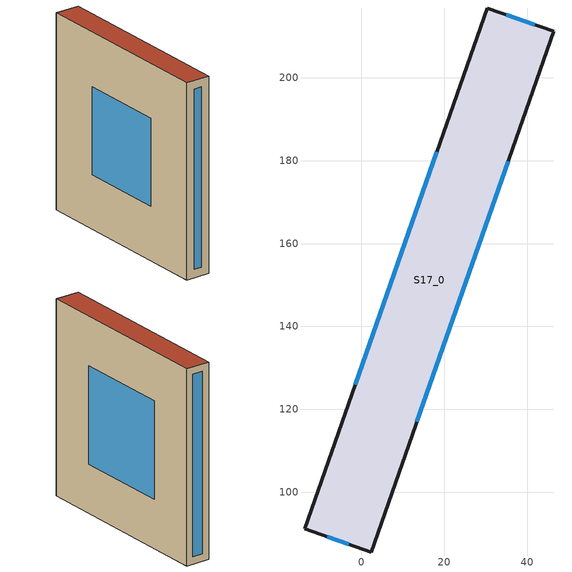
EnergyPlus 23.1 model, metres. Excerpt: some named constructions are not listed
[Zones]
S17_0
 floor ground (S17_0:f3UnderGroundSlabCF): -13.67,91.26 30.32,216.77 46.36,211.15 2.38,85.64 z-40.79
 wall outside (90.1-2019 Nonresidential CZ 0 Exterior Wall (Mass)): 46.36,211.15 30.32,216.77 -13.67,91.26 2.38,85.64 46.36,211.15 z-40.79:92.21
 window (90.1-2019 Nonresidential CZ 0 Glazing (Operable)): 41.8,212.75 34.88,215.18 z-35.96:87.37; -8.28,89.37 -3.01,87.52 z-35.08:86.5; 18.16,182.08 -1.51,125.95 z-4.03:55.45; 13.37,117.01 35.37,179.77 z-7.54:58.96
 roof outside (90.1-2019 Nonresidential CZ 0 Exterior Roof (Mass)): 30.32,216.77 -13.67,91.26 2.38,85.64 46.36,211.15 z92.21
[Schedule:Day:Hourly]
64400c93-05fa-4272-b678-8e14fcb98c33: Fraction, 1, 1, 1, 1, 1, 1, 1, 1, 1, 1, 1, 1, 0, 0, 0, 0, 0, 0, 0, 0, 0, 1, 1, 1
ed0dcf7f-ad70-4942-9c09-dba42210d571: Fraction, 1, 1, 1, 1, 1, 1, 1, 0, 0, 0, 1, 1, 1, 1, 1, 1, 1, 0, 0, 0, 0, 1, 1, 1
8b65e0a5-b0e8-41a0-8c55-46b98c72f420: Fraction, 1, 1, 1, 1, 1, 1, 1, 1, 0, 0, 1, 1, 1, 1, 0, 1, 1, 1, 1, 1, 1, 1, 1, 1
747f836d-5fa0-4766-9935-bec713b8a2cf: Fraction, 1, 1, 1, 1, 1, 1, 1, 1, 1, 0, 0, 0, 0, 1, 0, 0, 0, 0, 0, 0, 0, 0, 0, 0
35819b10-d477-4c47-b0b5-ca36da1a74a7: Fraction, 1, 1, 1, 1, 1, 1, 1, 1, 0, 1, 1, 1, 1, 1, 1, 1, 1, 0, 1, 1, 1, 1, 1, 1
a60063e1-1796-485a-95ae-76ba7a375841: Fraction, 1, 1, 1, 1, 1, 1, 1, 1, 0, 0, 1, 1, 1, 1, 1, 1, 0, 0, 0, 0, 0, 0, 1, 1
6365fd77-f3b6-4dce-b616-1bd741a7593f: Fraction, 1, 1, 1, 1, 1, 1, 1, 0, 0, 0, 1, 1, 1, 0, 0, 0, 0, 1, 1, 1, 1, 1, 1, 1
b9fda6bb-e24d-488c-892a-f10f506fc230: Fraction, 1, 1, 1, 1, 1, 1, 1, 1, 0, 0, 1, 1, 1, 1, 1, 1, 1, 0, 0, 0, 0, 0, 0, 1
82558eb8-a907-4d96-bfc2-141b1edff7b8: Fraction, 1, 1, 1, 1, 0, 1, 1, 0, 0, 0, 0, 1, 1, 1, 1, 1, 0, 0, 0, 0, 0, 0, 0, 0
199bd7b1-b331-4ea2-9c2b-c964a8bbb985: Fraction, 0, 0, 0, 0, 0, 1, 1, 1, 0, 0, 0, 0, 0, 1, 0, 0, 0, 0, 0, 0, 0, 0, 0, 0
f92b5ace-c104-4eec-8cf6-22f32ade0833: Fraction, 1, 1, 1, 1, 1, 1, 1, 1, 0, 0, 1, 1, 1, 1, 0, 0, 0, 0, 0, 0, 0, 0, 0, 0
eaceb619-25f8-4c61-944b-39e37ccd661c: Fraction, 0, 0, 0, 0, 0, 0, 0, 1, 0, 0, 0, 0, 0, 1, 0, 0, 0, 0, 0, 0, 0, 0, 1, 1
defd7e23-ccfe-4ff6-ae0f-768495bc4423: Fraction, 1, 1, 1, 1, 1, 1, 1, 1, 0, 0, 0, 1, 0, 0, 0, 0, 0, 0, 0, 0, 0, 1, 1, 1
51a67dad-ee02-442a-8bdc-920b9719b10e: Fraction, 1, 1, 1, 1, 1, 1, 1, 1, 0, 0, 0, 0, 1, 1, 1, 0, 0, 0, 0, 0, 0, 0, 1, 1
4b54abea-f727-42e1-922a-d229dd492388: Fraction, 1, 1, 1, 1, 1, 1, 1, 1, 1, 0, 0, 0, 0, 0, 0, 0, 1, 1, 1, 1, 1, 1, 1, 1
5055d847-8683-4ed0-87d4-19b96ef13de3: Fraction, 1, 1, 1, 1, 1, 1, 1, 1, 1, 0, 0, 0, 1, 1, 0, 0, 0, 0, 0, 1, 1, 1, 1, 1
04c42399-f9f3-47a2-a6ce-dd65ae4d9d1c: Fraction, 1, 1, 1, 1, 1, 1, 1, 1, 0, 1, 0, 0, 1, 1, 1, 1, 1, 1, 1, 1, 1, 1, 1, 1
a42c647a-e62e-409e-87df-b8050869f66e: Fraction, 1, 1, 1, 1, 1, 1, 1, 1, 0, 0, 1, 0, 0, 0, 0, 0, 0, 0, 1, 1, 1, 1, 1, 1
c5ca1a3e-0cff-478c-a2a6-9b24cfcff8fa: Fraction, 1, 1, 1, 1, 1, 1, 1, 1, 1, 0, 0, 0, 0, 1, 0, 0, 0, 0, 1, 1, 1, 1, 1, 1
0ca41cd6-8cb8-45e8-9b24-2fefdcedf8ac: Fraction, 1, 1, 1, 1, 1, 1, 1, 1, 1, 0, 0, 0, 1, 0, 0, 0, 0, 0, 0, 0, 0, 0, 0, 1
12dceb46-d6db-4599-9b63-a6f514dc4f92: Fraction, 1, 1, 1, 1, 1, 1, 1, 1, 1, 0, 0, 0, 1, 1, 1, 1, 0, 1, 1, 1, 1, 1, 1, 1
878d5cbf-7b98-4252-a014-d4995158d2dc: Fraction, 1, 1, 1, 1, 1, 1, 1, 1, 0, 0, 1, 1, 0, 0, 0, 0, 1, 1, 1, 1, 1, 1, 1, 1
7e2dd2c3-aa8a-4bdb-822a-83a93267469c: Fraction, 1, 1, 1, 1, 1, 1, 1, 1, 0, 0, 0, 0, 1, 1, 1, 1, 1, 1, 1, 1, 1, 1, 1, 1
005e9998-0b35-42f6-a249-7a2c13225b52: Fraction, 1, 1, 1, 1, 1, 1, 1, 1, 0, 0, 0, 0, 0, 0, 0, 1, 1, 1, 1, 1, 1, 1, 1, 1
00145504-8680-4e78-97fe-220fc942b377: Fraction, 1, 1, 1, 1, 1, 1, 1, 1, 1, 1, 1, 1, 1, 1, 1, 0, 0, 0, 1, 1, 1, 1, 1, 1
bb9c41be-61c1-4ebd-bf29-762ad8a061f1: Fraction, 1, 1, 1, 1, 1, 1, 1, 1, 0, 1, 1, 1, 1, 1, 1, 1, 1, 1, 1, 1, 1, 1, 1, 1
51d52436-b71f-4e46-99ec-c6f1f2ebe9eb: Fraction, 1, 1, 1, 1, 1, 1, 1, 1, 1, 0, 0, 0, 0, 0, 0, 0, 1, 1, 0, 0, 0, 0, 1, 1
57295fca-58e6-4d14-8e2b-0a7e50582ef8: Fraction, 1, 1, 1, 1, 1, 1, 1, 1, 1, 0, 0, 0, 0, 0, 0, 0, 0, 0, 0, 1, 1, 1, 1, 1
0416ab25-20df-4614-b3f5-29b9eaf4fa9c: Fraction, 1, 1, 1, 1, 1, 1, 1, 0, 0, 0, 1, 1, 1, 1, 1, 1, 1, 0, 0, 0, 0, 0, 0, 0
48f227b6-837a-4e3a-a835-452beb52d8a7: Fraction, 0, 1, 1, 1, 1, 1, 1, 1, 0, 0, 1, 0, 1, 1, 1, 0, 0, 0, 0, 0, 0, 0, 0, 1
8398727b-d2d4-4ee7-96ab-770dfcc77527: Fraction, 1, 1, 1, 1, 1, 1, 1, 1, 0, 0, 0, 1, 1, 1, 0, 0, 0, 1, 1, 1, 1, 1, 1, 1
47a75b71-2e69-4fe2-a5c7-3ae50deb6071: Fraction, 1, 1, 1, 1, 1, 1, 1, 1, 1, 0, 0, 0, 0, 0, 0, 0, 0, 0, 0, 0, 0, 1, 1, 1
2fa0508f-e059-4897-9b0f-80327699850d: Fraction, 1, 1, 1, 1, 1, 1, 1, 1, 0, 0, 1, 1, 1, 1, 1, 1, 1, 1, 0, 0, 0, 0, 1, 1
fd7cf928-6442-4257-bec3-316041faf432: Fraction, 1, 1, 1, 1, 1, 1, 1, 1, 0, 0, 1, 0, 0, 0, 1, 1, 1, 1, 1, 1, 1, 1, 1, 1
75772aa4-2169-4592-a0ce-d46cc9314986: Fraction, 1, 1, 1, 1, 1, 1, 1, 1, 0, 0, 0, 0, 0, 0, 0, 0, 0, 1, 1, 1, 1, 1, 1, 1
8cb39c06-89f5-4c77-a42c-1a61433c71ff: Fraction, 1, 1, 1, 1, 1, 1, 1, 1, 0, 0, 0, 1, 1, 0, 0, 0, 0, 0, 0, 0, 1, 1, 1, 1
663d472e-7db6-4866-81e9-152baca2bb5c: Fraction, 1, 1, 1, 1, 1, 1, 1, 1, 0, 0, 1, 1, 1, 1, 0, 0, 1, 0, 0, 0, 0, 1, 1, 1
38dbcb10-f1b6-49db-bbaf-37d28275cd1c: Fraction, 1, 1, 1, 1, 1, 1, 1, 1, 1, 0, 1, 1, 1, 1, 1, 1, 1, 0, 0, 0, 0, 0, 1, 1
fdf7142b-0f27-49ab-9552-cca525c0e781: Fraction, 1, 1, 1, 1, 1, 1, 1, 1, 0, 0, 1, 1, 1, 0, 1, 1, 0, 0, 1, 1, 1, 1, 1, 1
630cffc9-27a1-4e7d-83ad-e732c21bbedd: Fraction, 1, 1, 1, 1, 1, 1, 1, 1, 1, 0, 0, 0, 0, 1, 0, 0, 0, 0, 0, 0, 0, 1, 1, 1
f487e253-3329-4cee-a2fa-59b6e56d3a6b: Fraction, 1, 1, 1, 1, 1, 1, 1, 1, 0, 0, 0, 1, 1, 1, 1, 0, 0, 0, 0, 0, 0, 0, 0, 0
b786cea4-8290-486e-a954-83d6796b3456: Fraction, 0, 1, 1, 1, 1, 1, 1, 0, 0, 0, 1, 1, 1, 1, 0, 0, 0, 0, 0, 0, 1, 1, 1, 0
c1f9b941-a352-4496-bdbd-2463ed4b9ab1: Fraction, 0, 0, 0, 0, 0, 0, 0, 0, 0, 0, 0, 1, 1, 0, 0, 1, 0, 0, 0, 0, 0, 0, 0, 0
14a5ef99-5643-4d80-b06d-e77d933fda5a: Fraction, 0, 0, 0, 0, 0, 0, 0, 0, 0, 0, 0, 1, 1, 1, 1, 0, 0, 0, 0, 0, 0, 0, 0, 0
50720eca-4dd0-476f-8dff-f0b3ebfa9f6c: Fraction, 0, 0, 0, 0, 0, 0, 0, 0, 0, 0, 0, 1, 0, 0, 0, 0, 0, 0, 0, 0, 0, 0, 0, 0
da0e3314-0b5b-406d-a1a1-5f33ee1c906a: Fraction, 0, 0, 0, 0, 1, 0, 0, 0, 0, 0, 0, 1, 1, 1, 0, 0, 0, 0, 0, 0, 0, 0, 0, 0
89d1df51-448f-4462-a08b-a69803267a3f: Fraction, 0, 0, 0, 0, 1, 0, 0, 0, 0, 0, 0, 1, 1, 1, 0, 1, 1, 1, 0, 0, 1, 1, 1, 1
9537ff6e-2588-4ef4-bda1-aa409aab7af1: Fraction, 1, 1, 1, 1, 1, 1, 1, 1, 1, 1, 1, 1, 1, 1, 1, 1, 1, 1, 1, 1, 1, 1, 1, 1
f997d1c3-8c63-48e1-9552-ac3661c0fc7b: Fraction, 1, 1, 1, 0, 1, 1, 1, 1, 0, 1, 1, 1, 1, 1, 1, 1, 1, 1, 1, 1, 1, 1, 1, 1
39d59c97-67c6-4e2d-89ef-b1364d21566c: Fraction, 1, 1, 1, 1, 1, 1, 1, 1, 1, 0, 0, 0, 1, 1, 0, 0, 1, 1, 1, 1, 1, 1, 1, 1
667c9cc7-522e-4738-a714-b7071c24d97f: Fraction, 1, 1, 1, 1, 1, 1, 1, 1, 1, 0, 0, 1, 1, 0, 1, 0, 1, 1, 0, 1, 0, 0, 1, 0
3d4f4472-d5aa-4ad2-8443-198db121f422: Fraction, 0, 1, 1, 1, 1, 1, 1, 1, 1, 1, 1, 1, 1, 0, 0, 0, 0, 0, 0, 0, 1, 1, 1, 1
180a5d12-98d8-4e0e-8838-d87546300336: Fraction, 1, 1, 1, 1, 1, 1, 1, 1, 1, 1, 1, 1, 0, 0, 0, 0, 0, 0, 0, 1, 1, 1, 1, 1
3dd4e555-544e-4cd9-a547-b05d940d0038: Fraction, 1, 1, 1, 1, 1, 1, 1, 1, 1, 1, 1, 1, 1, 1, 0, 1, 1, 1, 0, 1, 1, 1, 1, 1
563d61ce-fd75-496c-a24e-29445ff1effa: Fraction, 1, 1, 1, 1, 1, 1, 1, 1, 1, 0, 0, 0, 0, 0, 0, 0, 0, 0, 0, 0, 1, 1, 1, 1
90f94ff6-ae47-4445-b2b6-431759312e56: Fraction, 1, 1, 1, 1, 1, 1, 1, 1, 0, 0, 0, 0, 1, 1, 1, 1, 0, 0, 0, 0, 0, 0, 1, 0
b1dc7f95-afd8-4535-baa3-e8295b537215: Fraction, 1, 1, 1, 1, 1, 1, 1, 1, 1, 1, 0, 1, 1, 1, 1, 0, 0, 0, 0, 0, 1, 1, 1, 0
c309f14e-1ec3-436f-900e-69d25bdd1ce4: Fraction, 1, 1, 1, 1, 1, 1, 1, 1, 1, 0, 0, 0, 0, 1, 1, 1, 1, 1, 1, 1, 1, 1, 1, 1
f97f1995-aca2-4397-8431-f280c087ddb5: Fraction, 1, 1, 1, 1, 1, 1, 1, 1, 1, 1, 0, 0, 0, 0, 0, 0, 0, 1, 0, 1, 1, 1, 1, 1
1cdd53bd-e8d3-461e-bf4f-7a00374b1e25: Fraction, 1, 1, 1, 1, 1, 1, 1, 1, 0, 0, 0, 0, 0, 0, 0, 0, 0, 0, 0, 1, 1, 1, 1, 1
24c2b1cc-3ca4-4dbe-b3a6-4996508fb32a: Fraction, 1, 1, 1, 1, 1, 1, 1, 1, 0, 0, 0, 0, 1, 0, 1, 0, 1, 1, 1, 1, 0, 1, 1, 1
f8345422-929e-4881-9798-eaf8d1b45efc: Fraction, 1, 1, 1, 1, 1, 1, 1, 1, 0, 0, 0, 0, 1, 0, 0, 0, 0, 0, 0, 0, 0, 1, 1, 1
e1745905-e496-4db8-a954-e6b1f3073ce5: Fraction, 1, 1, 1, 1, 1, 1, 1, 1, 0, 0, 0, 1, 0, 1, 1, 0, 0, 0, 0, 0, 0, 0, 0, 1
5bc440fc-95c4-4d35-92ac-8eced93f7308: Fraction, 1, 1, 0, 0, 1, 1, 0, 1, 0, 0, 0, 0, 1, 0, 0, 0, 0, 0, 0, 0, 0, 0, 0, 0
5feac57b-c063-4623-b02a-96e1fc21173a: Fraction, 0, 0, 1, 0, 0, 0, 1, 0, 0, 0, 0, 0, 0, 1, 1, 0, 0, 0, 0, 0, 0, 0, 0, 0
cde5ef60-73dc-492f-9a8e-d230d940041c: Fraction, 0, 0, 0, 0, 0, 0, 0, 0, 0, 0, 0, 1, 1, 1, 1, 1, 0, 0, 0, 0, 0, 0, 1, 0
dfd9d9d8-d60e-4dc5-b3ef-316737d7fdbc: Fraction, 1, 1, 0, 0, 1, 0, 0, 1, 0, 0, 0, 1, 1, 1, 1, 0, 0, 0, 0, 0, 0, 0, 0, 0
6f84943a-9580-48f6-abb5-16b5c14ebb8c: Fraction, 0, 1, 0, 1, 1, 1, 1, 1, 0, 0, 0, 1, 1, 1, 1, 1, 0, 0, 0, 0, 0, 0, 0, 0
96cc1cfd-33e8-48a0-ac5d-2f14c5bfd822: Fraction, 0, 1, 1, 1, 1, 1, 1, 1, 0, 0, 0, 0, 1, 1, 1, 1, 0, 0, 0, 0, 0, 0, 0, 0
a72a09e1-d220-4f93-bfda-8aa8ce1d154c: Fraction, 0, 0, 0, 1, 1, 0, 0, 1, 0, 0, 0, 1, 1, 1, 1, 1, 0, 0, 0, 0, 0, 0, 0, 0
e05a56ec-6aa4-4702-90d9-f841ebf66855: Fraction, 0, 1, 1, 1, 1, 0, 0, 1, 0, 0, 0, 0, 0, 0, 0, 0, 0, 0, 0, 0, 0, 0, 1, 1
eff3c904-2ccf-4a9a-ab07-97f850aba31b: Fraction, 0, 0, 0, 0, 0, 0, 0, 0, 1, 1, 1, 1, 1, 0, 1, 1, 1, 1, 1, 1, 1, 1, 1, 1
bbc0bc8d-893e-4d03-8491-546f19653f86: Fraction, 0, 0, 0, 0, 0, 0, 0, 0, 1, 1, 1, 1, 1, 1, 1, 1, 1, 1, 1, 1, 1, 1, 1, 1
11436ce9-89de-41bd-b25a-be22412bf053: Fraction, 0, 0, 0, 0, 0, 0, 0, 0, 1, 1, 1, 0, 0, 0, 0, 0, 1, 1, 1, 1, 1, 1, 1, 0
5a78c427-83be-4c59-b8a9-d80ae3f9b6e4: Fraction, 0, 0, 0, 0, 0, 0, 0, 0, 1, 1, 1, 1, 1, 1, 1, 1, 1, 1, 1, 1, 1, 1, 1, 0
8d19ceb3-6b38-4aa0-8136-29ae1fab8b94: Fraction, 0, 0, 0, 0, 0, 0, 0, 0, 1, 1, 1, 1, 0, 0, 0, 1, 1, 1, 1, 1, 1, 1, 1, 1
602188f5-4374-4056-af5e-922559f9e307: Fraction, 0, 0, 0, 0, 0, 0, 0, 0, 1, 1, 1, 1, 1, 1, 1, 1, 1, 1, 1, 1, 1, 1, 0, 0
70f10cb6-9a16-42ed-835d-2fab6c8acb6f: Fraction, 0, 0, 0, 0, 0, 0, 0, 1, 1, 1, 1, 1, 0, 0, 0, 0, 1, 1, 1, 1, 1, 1, 1, 0
87064229-2f4b-45b9-bb6c-0c282fc1518e: Fraction, 0, 0, 0, 0, 0, 0, 0, 0, 1, 1, 1, 1, 0, 0, 0, 0, 0, 1, 1, 1, 1, 1, 1, 1
fc16d2a8-5d42-4464-b557-d0ee5435ec5e: Fraction, 0, 0, 0, 0, 0, 0, 0, 0, 1, 1, 1, 1, 0, 0, 0, 0, 0, 1, 1, 1, 1, 1, 1, 0
48bd3c55-f78e-4c6d-9365-30fafaccd7fb: Fraction, 0, 0, 0, 0, 0, 1, 1, 1, 1, 1, 0, 0, 0, 0, 1, 1, 1, 1, 1, 1, 1, 1, 0, 0
e560dd57-945f-4b36-bab8-d4f70c74ef86: Fraction, 0, 0, 0, 0, 0, 1, 1, 1, 1, 1, 1, 1, 1, 1, 1, 0, 0, 0, 0, 0, 0, 0, 0, 0
33522abf-6d5b-4f70-a4d5-2dcc7554ef71: Fraction, 0, 0, 0, 0, 0, 0, 0, 1, 1, 1, 1, 1, 1, 1, 1, 1, 1, 1, 1, 1, 1, 1, 0, 0
a867c2ed-4861-4259-b14f-ab2409dbcf09: Fraction, 0, 0, 0, 0, 0, 0, 0, 1, 1, 1, 1, 1, 1, 1, 1, 1, 1, 1, 1, 1, 1, 1, 1, 0
7a80d66d-eb5f-4a4c-bd0c-c0a2cd2b9419: Fraction, 0, 0, 0, 0, 0, 0, 0, 0, 0, 0, 0, 1, 1, 1, 1, 1, 1, 1, 1, 1, 0, 0, 0, 0
ce266d21-c274-440a-a31b-7bbc792a86b9: Fraction, 0, 0, 0, 0, 0, 0, 1, 1, 1, 1, 1, 1, 1, 1, 1, 1, 1, 1, 1, 1, 1, 0, 0, 0
dd5c88b8-9880-404c-b964-3714a101f4cc: Fraction, 0, 0, 0, 0, 1, 1, 1, 1, 1, 1, 1, 1, 1, 1, 1, 1, 1, 1, 1, 1, 1, 0, 0, 0
15d39ef0-230d-4d8a-9b53-acc68ca7dc45: Fraction, 0, 0, 0, 0, 0, 0, 0, 0, 0, 0, 0, 0, 0, 0, 1, 1, 1, 1, 1, 1, 0, 0, 0, 0
dbee7365-7460-4704-8b69-d53d2ae39e4d: Fraction, 0, 0, 0, 0, 0, 0, 1, 1, 1, 1, 1, 1, 1, 1, 1, 1, 1, 1, 1, 1, 1, 1, 0, 0
e1dc3508-2bd0-4045-b292-35436664c7c2: Fraction, 1, 0, 0, 0, 0, 0, 0, 0, 1, 1, 1, 1, 1, 0, 1, 1, 1, 1, 0, 0, 0, 0, 0, 0
5712dd59-3b3d-4bbc-a01f-ceb5e0a7f8e6: Fraction, 0, 0, 0, 0, 0, 0, 1, 1, 1, 1, 1, 1, 0, 0, 1, 1, 0, 0, 0, 0, 0, 0, 0, 0
ec007f7b-19eb-4b0c-a987-f5b5e3d6fb29: Fraction, 0, 0, 0, 1, 1, 1, 1, 1, 1, 1, 1, 1, 1, 1, 1, 1, 1, 1, 1, 1, 1, 1, 1, 1
86f91a63-8e8a-4066-b134-4b72acf1abb4: Fraction, 0, 0, 0, 0, 0, 0, 0, 0, 1, 1, 1, 1, 0, 0, 0, 0, 1, 1, 1, 1, 1, 1, 1, 1
dd9bd541-1c2e-4fc6-a9e0-d776f7edcb14: Fraction, 1, 1, 1, 1, 1, 1, 1, 1, 0, 0, 0, 0, 0, 0, 0, 0, 1, 1, 1, 1, 1, 1, 1, 1
4ef6fee2-8c3a-465b-95cd-d604b66b6496: Fraction, 1, 1, 1, 0, 0, 0, 0, 0, 1, 1, 1, 1, 1, 1, 1, 1, 1, 1, 1, 1, 1, 1, 1, 1
6e5feabd-65f9-472b-be8f-971c24bb988c: Fraction, 1, 1, 1, 0, 0, 0, 0, 0, 1, 1, 1, 1, 1, 0, 0, 0, 1, 1, 1, 1, 1, 1, 1, 1
3e14a973-859c-4137-bad9-21c250eb57df: Fraction, 1, 0, 0, 0, 0, 0, 0, 0, 1, 1, 1, 1, 1, 0, 0, 1, 1, 1, 1, 1, 1, 1, 1, 1
5ecce77c-f299-48ab-b7e8-21d8f1964ba3: Fraction, 1, 1, 1, 1, 0, 0, 0, 0, 1, 1, 1, 1, 1, 1, 1, 1, 1, 1, 1, 1, 1, 1, 1, 1
99a6281f-8115-46b8-a7f3-0c64bbd6a882: Fraction, 0, 0, 0, 0, 0, 0, 0, 0, 0, 1, 0, 0, 0, 0, 0, 0, 0, 1, 1, 0, 0, 0, 0, 0
1b2f58e8-5bac-46a7-a640-b02f15376dfd: Fraction, 0, 0, 0, 0, 0, 0, 0, 0, 1, 1, 1, 0, 0, 0, 0, 0, 1, 0, 0, 0, 0, 0, 0, 0
93a6ec0c-b8ef-460b-8b73-0e3f113541b8: Fraction, 1, 0, 0, 0, 0, 0, 0, 0, 1, 1, 1, 1, 0, 0, 0, 1, 1, 1, 1, 1, 1, 1, 1, 1
7dcde0b7-c253-41fd-a3fa-36e06be56d9f: Fraction, 1, 1, 1, 1, 1, 1, 1, 1, 1, 1, 1, 1, 0, 1, 1, 1, 1, 1, 1, 1, 1, 1, 1, 1
684e7cbb-a94f-4970-a340-6cadfa7648fc: Fraction, 1, 0, 0, 0, 0, 0, 0, 0, 1, 1, 1, 1, 1, 1, 1, 1, 1, 1, 1, 1, 1, 1, 1, 1
f211f3d9-cb60-4278-81b4-ab14e7acde4c: Fraction, 1, 0, 1, 1, 0, 1, 1, 1, 1, 1, 1, 0, 0, 0, 0, 0, 0, 1, 1, 1, 1, 1, 1, 1
e34143cd-9572-4331-8de1-e26b5b88f337: Fraction, 1, 1, 1, 1, 1, 1, 1, 1, 1, 1, 1, 1, 0, 1, 0, 1, 1, 1, 1, 1, 1, 1, 1, 1
b9dc7084-f2e2-448f-9d1d-b03f15d1f119: Fraction, 1, 1, 1, 1, 1, 1, 1, 1, 1, 1, 1, 0, 1, 1, 0, 0, 1, 1, 1, 1, 1, 1, 1, 0
8668a877-1a9a-4b5f-a7ad-0ab9ceddfc96: Fraction, 1, 1, 1, 0, 0, 0, 0, 0, 1, 1, 1, 0, 0, 0, 0, 1, 1, 1, 1, 1, 1, 0, 0, 1
fb54164d-c2cb-4bb6-8a12-42e5b763e555: Fraction, 1, 0, 0, 0, 0, 0, 0, 0, 1, 1, 1, 0, 0, 0, 0, 0, 1, 1, 0, 1, 1, 0, 0, 0
810bbfe5-90bb-49d8-baed-b592d23cee27: Fraction, 0, 0, 0, 0, 0, 0, 0, 0, 1, 1, 1, 0, 0, 0, 0, 1, 1, 1, 1, 0, 1, 1, 0, 0
8ce601c7-c132-4d5c-9c54-fc20d2eb26b5: Fraction, 0, 0, 0, 0, 0, 0, 0, 0, 1, 1, 1, 0, 0, 0, 0, 0, 0, 1, 0, 0, 0, 0, 0, 0
b4678f2a-9bbd-46f3-8fb5-149d5f850825: Fraction, 0, 0, 1, 1, 0, 0, 1, 1, 1, 1, 1, 0, 1, 1, 0, 0, 1, 1, 1, 1, 1, 1, 1, 1
4390b738-8c3f-476e-b3b4-6383b51404f7: Fraction, 1, 0, 0, 1, 0, 0, 1, 1, 1, 1, 1, 0, 0, 0, 0, 0, 0, 1, 1, 1, 1, 1, 1, 1
7ed7d1be-72b1-4d38-8ee5-39665d1264c4: Fraction, 1, 1, 1, 1, 0, 0, 0, 0, 1, 1, 1, 0, 0, 0, 0, 0, 1, 1, 1, 1, 1, 1, 1, 1
f31d89e2-f4da-48a2-8c16-15f457d17bba: Fraction, 0, 0, 0, 0, 0, 0, 0, 0, 1, 1, 1, 0, 0, 0, 0, 0, 1, 1, 1, 1, 1, 1, 1, 1
1afe13ff-6d5f-4c42-b060-bd548c5a48c2: Fraction, 1, 1, 0, 0, 0, 0, 0, 1, 1, 1, 1, 0, 0, 0, 0, 0, 0, 1, 1, 1, 1, 1, 1, 1
8f547f5f-4711-410e-9fba-6f871bfbefaa: Fraction, 1, 1, 1, 1, 1, 1, 1, 1, 1, 1, 1, 1, 1, 0, 1, 1, 1, 1, 1, 1, 1, 1, 1, 1
d0d58bff-54c1-4c8d-af74-7ff80ac5c5b0: Fraction, 1, 1, 1, 1, 1, 1, 1, 1, 1, 1, 1, 0, 0, 0, 1, 1, 1, 1, 1, 1, 1, 1, 1, 1
f8c351d4-3aab-4c7f-9b3e-c895bd5aa189: Fraction, 1, 1, 1, 1, 1, 1, 1, 1, 1, 1, 1, 1, 0, 0, 0, 0, 1, 1, 1, 1, 1, 1, 1, 1
63fde2e6-b757-45b0-998c-53f0bb6113cc: Fraction, 1, 1, 1, 0, 0, 0, 0, 0, 1, 1, 1, 0, 0, 0, 0, 0, 1, 1, 1, 1, 1, 1, 1, 1
b99086fe-aeea-4c3d-8c8c-f8b8c1328ad7: Fraction, 0, 0, 0, 1, 0, 0, 0, 0, 1, 1, 1, 0, 0, 0, 0, 0, 0, 1, 1, 1, 1, 1, 1, 0
a95745bf-a8a5-470e-a37e-9ee054d5971e: Fraction, 0, 0, 0, 0, 0, 0, 0, 0, 1, 1, 1, 0, 0, 0, 0, 0, 0, 1, 1, 1, 1, 1, 1, 0
b8d253a5-0028-4b82-8eaf-c7efa23c45ec: Fraction, 0, 0, 0, 0, 1, 1, 1, 0, 1, 1, 0, 0, 0, 0, 0, 0, 0, 1, 1, 1, 1, 1, 1, 1
dc96ed80-c292-40f6-a6d6-95479a0b1cef: Fraction, 0, 0, 0, 0, 1, 1, 1, 1, 1, 1, 1, 0, 0, 0, 0, 0, 0, 1, 1, 1, 1, 1, 1, 1
5a21a34f-6dab-4015-b274-97236da7a5c1: Fraction, 1, 1, 1, 1, 1, 1, 1, 1, 1, 1, 1, 0, 0, 0, 0, 0, 1, 1, 1, 1, 1, 0, 0, 0
168f10a7-07d4-454f-8298-91428fdce683: Fraction, 0, 0, 0, 0, 0, 0, 0, 0, 0, 0, 1, 1, 1, 1, 0, 0, 1, 1, 1, 0, 0, 1, 0, 1
dcb67924-ac51-44de-b64d-e2b88428b58b: Fraction, 1, 0, 0, 0, 0, 0, 0, 0, 0, 0, 0, 0, 1, 0, 1, 0, 0, 0, 0, 0, 0, 0, 0, 0
51fff589-1571-456f-b042-3a0048941ddc: Fraction, 0, 0, 0, 0, 0, 0, 0, 0, 1, 1, 1, 0, 1, 0, 0, 1, 1, 1, 1, 0, 1, 0, 0, 0
aafd9588-8a73-4686-a0b1-43f667d52a97: Fraction, 0, 0, 0, 0, 0, 0, 0, 0, 1, 1, 1, 0, 0, 0, 0, 0, 0, 0, 1, 1, 1, 1, 1, 1
4ee866d5-fcd0-443c-b451-1fdf9b0ed513: Fraction, 0, 1, 0, 0, 0, 1, 0, 0, 1, 1, 1, 0, 0, 0, 0, 0, 0, 1, 1, 1, 1, 1, 1, 1
538fc2d7-703e-422e-b435-23af6d0e72ca: Fraction, 1, 1, 1, 1, 1, 0, 0, 1, 1, 1, 1, 1, 0, 0, 0, 0, 1, 1, 1, 1, 0, 0, 0, 1
d0bb4643-1f26-4cc4-898d-0cfb3050a2f4: Fraction, 1, 0, 1, 0, 0, 0, 0, 0, 1, 1, 1, 0, 0, 0, 0, 0, 0, 1, 1, 1, 1, 1, 1, 1
2b99ac63-c771-445f-9039-40a5ccc19763: Fraction, 1, 0, 0, 0, 0, 0, 1, 0, 1, 1, 1, 0, 0, 0, 0, 0, 0, 0, 1, 1, 1, 1, 1, 1
faa53680-d87e-41ab-82e8-6b384e457c05: Fraction, 1, 1, 1, 0, 0, 0, 0, 0, 1, 1, 1, 0, 0, 0, 0, 0, 0, 0, 1, 1, 1, 1, 1, 1
fd810649-ffd3-4bb2-9420-d670a92339b5: Fraction, 1, 1, 1, 1, 0, 0, 0, 0, 1, 1, 1, 0, 0, 0, 0, 0, 0, 0, 1, 1, 1, 1, 1, 1
f9936bf6-b994-414e-b5a0-57dca7101092: Fraction, 1, 1, 0, 0, 0, 0, 0, 0, 1, 1, 1, 0, 0, 0, 0, 0, 1, 0, 0, 0, 1, 0, 0, 0
b23dc280-f342-4c3a-8335-238ef8f51ae3: Fraction, 1, 1, 1, 1, 0, 0, 0, 0, 1, 1, 0, 0, 0, 0, 0, 0, 0, 1, 1, 1, 1, 1, 1, 1
e6064396-12d0-48d8-9d6f-aaaf513d9547: Fraction, 1, 1, 1, 1, 1, 0, 1, 1, 1, 0, 0, 0, 0, 0, 0, 0, 0, 0, 1, 1, 1, 1, 1, 1
986743ba-35e3-4319-b3ba-ec28efb7a6df: Fraction, 1, 1, 1, 0, 0, 0, 0, 1, 1, 1, 1, 0, 0, 0, 0, 0, 0, 0, 1, 1, 1, 1, 1, 1
4922707c-0b6f-493c-be7a-0c672398777d: Fraction, 0, 0, 0, 1, 0, 1, 0, 0, 1, 1, 1, 1, 0, 0, 0, 0, 0, 1, 1, 1, 1, 1, 1, 1
79c03aa2-45e9-4bf4-9345-75f9b6aa39b0: Fraction, 1, 1, 0, 0, 0, 0, 0, 0, 1, 0, 0, 0, 0, 0, 1, 0, 1, 1, 1, 0, 1, 1, 0, 0
2ec0fcee-53f8-458d-a4d4-63899c23682c: Fraction, 0, 0, 0, 0, 0, 0, 1, 0, 1, 0, 0, 0, 0, 0, 0, 0, 0, 0, 1, 1, 1, 1, 1, 1
d02a6661-e811-4844-a2f4-26ecfe019d58: Fraction, 1, 0, 0, 0, 0, 0, 1, 0, 1, 1, 1, 0, 0, 0, 1, 1, 1, 1, 1, 1, 1, 1, 1, 0
d8ecee43-e877-4a8e-b428-51ebe2120327: Fraction, 0, 0, 0, 0, 0, 0, 0, 0, 1, 0, 0, 0, 0, 0, 0, 1, 0, 1, 1, 0, 0, 0, 0, 0
813e5b07-e885-4116-9611-6acde809bce6: Fraction, 0, 0, 0, 0, 0, 0, 0, 1, 1, 1, 1, 1, 0, 0, 0, 0, 1, 1, 1, 1, 1, 1, 0, 1
d3bc6b9c-1245-45c3-953b-f6a5af411d14: Fraction, 1, 1, 0, 0, 0, 0, 0, 0, 1, 0, 0, 0, 0, 0, 0, 0, 0, 0, 0, 1, 1, 1, 1, 1
1bdd8060-4733-46d9-8452-314bf5f9c71d: Fraction, 0, 0, 0, 0, 0, 0, 0, 0, 1, 1, 0, 0, 0, 1, 1, 1, 1, 1, 1, 0, 1, 0, 0, 0
bdca5c7c-1441-4522-b2ca-59c636e73e27: Fraction, 0, 0, 0, 0, 0, 0, 0, 0, 1, 1, 1, 0, 0, 0, 0, 0, 1, 1, 1, 1, 1, 0, 0, 0
254b9f4d-ed13-47b2-908d-b6c23f7db977: Fraction, 0, 0, 0, 0, 0, 0, 0, 0, 1, 0, 0, 1, 0, 0, 0, 1, 1, 1, 1, 0, 0, 0, 0, 0
d88e3914-bf30-48e6-be87-14a9bdd116fb: Fraction, 0, 0, 0, 0, 0, 0, 0, 0, 1, 1, 0, 0, 0, 0, 0, 0, 0, 0, 1, 1, 1, 1, 1, 1
78807894-8bd7-4ff2-8383-adab2f45b8da: Fraction, 1, 0, 0, 1, 0, 0, 0, 0, 1, 0, 0, 0, 0, 0, 0, 0, 1, 0, 0, 0, 0, 0, 0, 0
8a75de80-ef64-44d5-ab1f-ebb9a5a7da51: Fraction, 0, 0, 1, 0, 0, 0, 0, 0, 1, 1, 0, 0, 0, 1, 1, 1, 0, 0, 1, 0, 0, 0, 0, 0
1ad8e6f2-fee0-482a-8231-a3e257c11f46: Fraction, 0, 0, 0, 0, 0, 0, 0, 0, 1, 1, 0, 0, 0, 0, 0, 1, 0, 0, 0, 0, 0, 0, 0, 0
fe31c884-96b6-411d-9f98-a812bf01f45b: Fraction, 0, 0, 0, 0, 0, 0, 0, 0, 0, 1, 0, 0, 0, 0, 0, 1, 0, 1, 1, 0, 0, 0, 0, 0
652182ee-645b-4673-ac57-bb65b184bac7: Fraction, 0, 0, 0, 0, 0, 0, 0, 0, 0, 0, 0, 0, 0, 0, 1, 1, 1, 1, 1, 1, 1, 0, 0, 0
fd3a79a1-b1a9-4217-9083-e815b2263849: Fraction, 0, 0, 0, 0, 1, 1, 1, 1, 1, 1, 0, 0, 0, 0, 0, 0, 0, 1, 1, 1, 1, 1, 1, 1
d938a182-c61a-44bb-91a2-cb61c0d5bc78: Fraction, 1, 0, 0, 0, 0, 0, 0, 0, 1, 1, 1, 0, 0, 0, 0, 0, 0, 0, 1, 1, 1, 1, 1, 1
34516d57-8a7b-45e6-ad4f-2c0956e13d92: Fraction, 1, 0, 1, 1, 0, 1, 0, 1, 1, 1, 0, 0, 0, 0, 0, 0, 0, 1, 1, 1, 1, 1, 1, 1
0361de27-e564-4996-af33-a7e4ef186911: Fraction, 1, 0, 0, 0, 0, 0, 0, 0, 1, 0, 0, 0, 0, 0, 0, 0, 0, 0, 1, 1, 1, 1, 1, 1
10ad1b31-d93d-4180-a6b3-501d90cb9226: Fraction, 1, 1, 1, 1, 0, 1, 1, 1, 1, 0, 0, 0, 0, 0, 0, 0, 0, 0, 0, 1, 1, 1, 1, 1
7c4b5760-aab5-4251-9d37-f546dac7eb31: Fraction, 1, 1, 1, 1, 0, 0, 1, 0, 1, 1, 0, 0, 1, 0, 0, 0, 0, 0, 0, 0, 0, 0, 0, 0
1fafa463-e820-45ac-b0f7-045e8088be78: Fraction, 0, 0, 0, 0, 0, 0, 0, 0, 1, 1, 1, 0, 0, 0, 0, 0, 0, 1, 1, 1, 1, 1, 1, 1
496354b5-ef6f-40ad-b7d9-382e7a41eb27: Fraction, 1, 0, 0, 0, 0, 0, 0, 0, 1, 1, 0, 0, 0, 1, 1, 1, 1, 1, 1, 1, 1, 1, 1, 0
a2a9ddc8-e7a5-4343-8520-aecb1cfc32ee: Fraction, 0, 0, 0, 0, 0, 0, 0, 0, 1, 1, 0, 0, 0, 0, 0, 0, 0, 1, 0, 1, 1, 1, 1, 1
6ec2f6d5-168a-451a-89a6-4a5bec7d88c9: Fraction, 1, 1, 1, 1, 0, 0, 1, 1, 1, 1, 0, 0, 1, 1, 1, 0, 0, 1, 1, 0, 0, 0, 0, 0
e182080c-4803-4a15-9909-01462680f901: Fraction, 0, 0, 0, 0, 0, 0, 0, 0, 1, 1, 1, 0, 0, 0, 0, 1, 1, 0, 0, 0, 0, 0, 0, 0
10572860-2e39-4523-9189-20032048c0e2: Fraction, 0, 0, 0, 0, 0, 0, 0, 0, 1, 1, 1, 0, 0, 0, 0, 1, 0, 0, 1, 1, 1, 1, 1, 1
22583caf-374e-4dbb-8131-83e720d0cd2f: Fraction, 1, 1, 1, 1, 0, 1, 1, 1, 1, 0, 1, 0, 0, 0, 1, 0, 0, 0, 0, 0, 0, 0, 0, 0
402e8b6c-9133-4e67-9f3f-37b2c4c05176: Fraction, 0, 0, 0, 0, 0, 0, 0, 0, 0, 1, 1, 0, 0, 0, 0, 0, 1, 1, 1, 1, 1, 1, 1, 1
fe23925d-fab1-4248-a692-97d491659a70: Fraction, 0, 0, 0, 0, 0, 0, 0, 0, 1, 0, 0, 0, 0, 0, 0, 1, 1, 1, 1, 1, 1, 1, 1, 1
982ff522-56c8-43c2-9f99-723589ab824a: Fraction, 0, 0, 0, 1, 0, 0, 1, 0, 1, 1, 1, 0, 0, 0, 1, 1, 1, 1, 1, 1, 1, 1, 1, 1
c937e756-0548-436b-8744-6ab04d838d06: Fraction, 1, 1, 1, 1, 0, 1, 0, 0, 0, 0, 0, 0, 0, 0, 0, 0, 0, 0, 1, 1, 1, 1, 1, 1
d8c4cfa4-6093-4ad9-9ed5-6e695b8785b4: Fraction, 1, 1, 1, 1, 1, 0, 0, 0, 0, 0, 0, 0, 0, 0, 0, 0, 0, 0, 0, 1, 1, 1, 1, 1
666a431e-6fe4-4861-b7bf-110327c6cf3a: Fraction, 1, 1, 1, 1, 0, 1, 0, 1, 1, 0, 0, 0, 0, 0, 0, 0, 0, 0, 0, 1, 1, 1, 1, 1
9ea8dee2-0c5e-45d2-bc8a-5f82c4ee92eb: Fraction, 1, 1, 1, 1, 0, 0, 0, 0, 1, 0, 0, 0, 0, 0, 0, 0, 0, 0, 0, 1, 1, 1, 1, 1
7a3566af-51a2-448d-87ad-0a7a17fc473b: Fraction, 1, 1, 1, 1, 1, 1, 1, 1, 0, 0, 0, 0, 0, 0, 1, 1, 1, 1, 1, 0, 1, 1, 1, 1
64b9e4ca-fbca-48f0-a8a3-dd0bc71448ec: Fraction, 1, 0, 1, 1, 0, 1, 0, 0, 1, 0, 0, 0, 0, 1, 0, 1, 1, 1, 1, 1, 1, 1, 1, 0
6e3cc8d2-903b-434c-bf43-a3ceebb1c68c: Fraction, 0, 1, 0, 0, 0, 0, 0, 1, 1, 0, 0, 0, 1, 1, 0, 0, 0, 1, 1, 1, 1, 1, 1, 1
d8b907dd-16a7-4ebf-8c41-b4b8522f0e96: Fraction, 0, 0, 1, 0, 0, 0, 0, 0, 1, 0, 0, 0, 0, 0, 0, 1, 1, 1, 1, 1, 1, 1, 1, 1
5df8d543-3edc-47c5-8867-4a471c14d1c6: Fraction, 1, 0, 0, 0, 0, 0, 0, 0, 1, 0, 0, 0, 1, 0, 0, 0, 1, 0, 1, 0, 0, 1, 0, 1
06515e7c-408a-4098-9a50-0b4533809750: Fraction, 0, 0, 0, 0, 0, 0, 0, 0, 1, 1, 1, 1, 0, 1, 1, 1, 1, 1, 1, 1, 1, 1, 0, 1
5ec9e65c-278b-49ac-a68f-98665dc0bdbb: Fraction, 0, 0, 1, 0, 0, 0, 0, 0, 1, 0, 0, 0, 0, 0, 0, 0, 0, 0, 1, 1, 1, 1, 1, 1
530862d7-9392-45ab-b72f-b54556664677: Fraction, 1, 1, 1, 1, 1, 1, 1, 1, 1, 0, 0, 1, 1, 0, 0, 1, 1, 1, 1, 1, 1, 0, 0, 0
bbe2257e-95be-49a6-9cc7-6d4ac954d26f: Fraction, 0, 0, 0, 0, 0, 0, 1, 1, 1, 1, 0, 0, 0, 0, 0, 0, 0, 0, 1, 1, 1, 1, 1, 1
d974d193-2686-4782-9ffc-b3765c61a15a: Fraction, 1, 1, 1, 1, 1, 1, 1, 1, 1, 1, 0, 0, 0, 0, 0, 0, 0, 0, 1, 1, 1, 1, 1, 1
76c09608-64f6-426f-bc13-3b99794576fb: Fraction, 1, 1, 1, 0, 0, 0, 1, 1, 1, 1, 1, 1, 0, 0, 1, 1, 0, 0, 1, 1, 1, 0, 0, 0
c8ed5aa7-089f-401d-8120-3030bc3ab118: Fraction, 0, 0, 0, 0, 0, 0, 0, 0, 1, 0, 0, 0, 1, 1, 1, 1, 1, 1, 1, 1, 1, 1, 1, 0
ca573f34-dcf1-487b-b70e-b80535cd36ec: Fraction, 0, 0, 0, 0, 0, 0, 0, 0, 0, 1, 1, 1, 0, 0, 0, 0, 1, 1, 1, 1, 1, 1, 0, 0
cd81066e-137e-4c09-bccc-84f0dc04c29b: Fraction, 0, 0, 0, 0, 0, 0, 0, 0, 1, 1, 0, 0, 0, 0, 0, 0, 0, 1, 1, 1, 1, 1, 1, 1
c78852ba-43e5-4d9f-a3bd-e8a89c3dc1ec: Fraction, 0, 0, 0, 0, 0, 0, 0, 0, 1, 1, 0, 0, 0, 0, 1, 1, 0, 0, 0, 0, 0, 0, 0, 0
3774bc3a-6c2e-48d6-81e6-19a5b794aef4: Fraction, 0, 0, 0, 0, 0, 0, 0, 0, 1, 1, 0, 0, 0, 0, 1, 1, 1, 0, 0, 0, 0, 0, 0, 0
098c5daf-0cc1-4bd6-bd1a-2f74cbd82e50: Fraction, 1, 1, 1, 1, 0, 0, 0, 0, 1, 1, 1, 1, 1, 1, 1, 1, 1, 1, 1, 1, 1, 1, 0, 0
766f3a0c-be5d-4fcd-bba5-dc280e041cdc: Fraction, 0, 0, 0, 0, 0, 0, 0, 0, 0, 0, 0, 0, 0, 0, 0, 0, 0, 0, 0, 1, 1, 1, 1, 1
8e2893e6-f6c0-4ab4-bbf0-4fbf708ac49e: Fraction, 1, 1, 1, 1, 1, 1, 1, 1, 1, 1, 0, 0, 0, 0, 0, 1, 1, 1, 1, 1, 1, 0, 0, 0
582272c4-11dd-4123-9968-30791cf84bbc: Fraction, 0, 0, 0, 0, 0, 0, 0, 0, 0, 1, 1, 1, 0, 0, 0, 0, 0, 1, 1, 1, 1, 1, 1, 1
ad819a73-bdaa-46ab-9935-679f1109f9dc: Fraction, 1, 0, 1, 1, 1, 0, 0, 0, 1, 1, 0, 0, 0, 1, 1, 1, 1, 1, 1, 1, 1, 1, 1, 1
ea1c23c2-f653-41d4-9e4a-ca93569cd30e: Fraction, 0, 0, 0, 0, 0, 0, 0, 0, 0, 1, 1, 1, 1, 1, 1, 1, 0, 0, 1, 1, 1, 1, 1, 1
d6e612c7-1fcf-4ffd-bd0b-4b889f909098: Fraction, 1, 1, 1, 0, 0, 1, 1, 1, 1, 0, 0, 0, 1, 1, 1, 1, 1, 1, 1, 1, 1, 1, 1, 1
825ff713-df9c-479d-9701-f4badd3bc821: Fraction, 1, 1, 1, 1, 1, 1, 1, 1, 1, 0, 0, 0, 1, 1, 1, 1, 1, 1, 1, 1, 0, 0, 0, 0
82e3d9b1-5c39-4174-b9e2-8db07674f0a7: Fraction, 0, 0, 0, 0, 0, 0, 0, 0, 1, 1, 0, 0, 0, 0, 0, 0, 0, 0, 0, 1, 1, 1, 1, 1
030357f4-a17e-4df8-9fb6-acdfd1bef41b: Fraction, 1, 0, 0, 0, 0, 0, 1, 1, 1, 0, 0, 0, 0, 0, 0, 0, 0, 1, 1, 1, 1, 1, 1, 1
4a3d3433-5c31-4e00-ad36-0d27a46186b6: Fraction, 1, 0, 0, 0, 0, 0, 0, 0, 0, 1, 1, 0, 0, 0, 0, 0, 1, 1, 1, 1, 1, 1, 1, 1
970b9e38-1578-4226-96b1-1c8272276cc1: Fraction, 1, 1, 1, 1, 1, 1, 1, 1, 1, 1, 1, 1, 0, 0, 0, 0, 1, 1, 1, 1, 1, 1, 1, 0
94484655-902a-45bd-8d8b-092674ad4fa0: Fraction, 1, 1, 1, 1, 1, 1, 1, 1, 1, 1, 1, 1, 0, 0, 0, 0, 0, 0, 1, 1, 1, 1, 1, 1
79fe45ca-36b4-4d4f-979e-053db857d759: Fraction, 1, 1, 0, 0, 0, 0, 0, 0, 1, 1, 1, 1, 1, 1, 1, 1, 1, 1, 1, 1, 1, 1, 1, 1
a9e66798-b3df-4874-8134-08d9b26ede38: Fraction, 1, 1, 1, 1, 1, 1, 1, 1, 1, 1, 1, 1, 1, 1, 1, 1, 1, 1, 1, 1, 1, 1, 0, 0
ae43de32-fb56-4e97-8269-d61590cbb33a: Fraction, 1, 1, 1, 0, 0, 0, 0, 0, 0, 1, 1, 1, 1, 1, 1, 1, 0, 1, 1, 1, 1, 1, 1, 1
9ca90cbe-b7d7-401e-85f1-6ccf45c5a1ff: Fraction, 1, 1, 1, 0, 0, 0, 0, 0, 1, 1, 0, 0, 0, 0, 0, 0, 0, 1, 1, 1, 1, 1, 1, 1
a0c6fcf1-d50f-445b-9d6b-a134e9c70b15: Fraction, 1, 0, 0, 0, 0, 0, 0, 1, 1, 1, 0, 0, 0, 0, 0, 0, 0, 0, 1, 1, 1, 1, 1, 1
8ac6d65e-b0cc-4c53-8c52-1ec210f5e02b: Fraction, 1, 0, 0, 0, 0, 0, 0, 0, 0, 0, 0, 1, 0, 0, 0, 0, 0, 0, 1, 1, 1, 1, 1, 1
8c58ca0c-21a0-4efc-bc7f-8cb9db739b0c: Fraction, 1, 0, 1, 0, 1, 1, 1, 0, 1, 1, 0, 0, 0, 0, 0, 0, 0, 0, 0, 1, 0, 0, 1, 1
23dd26d4-7c6b-45da-a26a-1c8a03cb5fde: Fraction, 1, 1, 1, 1, 1, 1, 1, 1, 1, 1, 0, 0, 0, 0, 0, 0, 0, 0, 0, 0, 1, 1, 1, 1
a451ccb8-5c74-41f9-8f72-676cd426b859: Fraction, 1, 1, 1, 1, 1, 1, 1, 1, 1, 1, 0, 1, 1, 0, 0, 0, 0, 0, 0, 1, 1, 1, 1, 1
a839532f-f460-4a31-862c-5278210fda82: Fraction, 1, 1, 1, 0, 0, 1, 1, 1, 1, 0, 0, 0, 0, 1, 1, 1, 1, 1, 1, 1, 1, 1, 0, 1
85b4ee84-94cf-41b0-87e8-e2d63fb32b35: Fraction, 1, 0, 0, 0, 0, 1, 0, 0, 1, 1, 1, 1, 0, 0, 0, 0, 0, 0, 0, 1, 1, 1, 1, 1
b2fef504-51d7-4114-a156-b0cbc70e1e6f: Fraction, 1, 0, 1, 1, 0, 1, 0, 1, 1, 0, 0, 0, 0, 0, 0, 0, 0, 0, 0, 0, 1, 1, 1, 1
de76fccf-bdd8-4dee-a8f0-80d4afe09894: Fraction, 1, 1, 1, 1, 1, 1, 1, 0, 1, 0, 1, 1, 0, 0, 0, 1, 1, 0, 1, 1, 1, 1, 1, 1
35e4b8b8-7931-47f1-8a92-fb01ed79bf69: Fraction, 1, 1, 1, 0, 0, 0, 0, 1, 1, 1, 1, 0, 0, 0, 0, 0, 0, 1, 1, 1, 1, 1, 1, 1
2f20388d-a961-49d9-ad43-aa9841f316d3: Fraction, 1, 0, 1, 1, 1, 1, 1, 1, 1, 0, 0, 0, 0, 0, 0, 0, 0, 0, 0, 1, 0, 1, 1, 1
28009b03-ff7d-4700-89b0-73a925d600f8: Fraction, 1, 1, 1, 1, 1, 1, 1, 1, 1, 1, 1, 0, 0, 0, 0, 0, 0, 1, 0, 0, 0, 0, 0, 1
3dfb2452-3345-4546-bbea-e97b60ef5653: Fraction, 1, 0, 0, 1, 0, 1, 1, 0, 1, 1, 1, 0, 0, 0, 1, 1, 0, 1, 1, 0, 0, 0, 0, 1
9b80a28f-8808-4018-933a-d637393512a2: Fraction, 0, 0, 0, 0, 0, 0, 0, 0, 1, 1, 1, 0, 0, 0, 0, 0, 0, 0, 1, 1, 1, 1, 0, 0
ac8b5e38-611a-4206-bae1-e5b018e1bd51: Fraction, 1, 0, 1, 1, 0, 0, 0, 0, 1, 1, 0, 0, 0, 1, 1, 1, 1, 0, 1, 0, 0, 1, 0, 0
0513d88d-e255-4747-996b-387eee731851: Fraction, 0, 0, 0, 0, 1, 1, 1, 1, 1, 1, 1, 0, 0, 1, 0, 0, 0, 0, 0, 1, 1, 1, 1, 1
a2c22fdb-a6d6-4b8f-98ac-38466f0143ab: Fraction, 1, 1, 1, 1, 0, 0, 0, 0, 0, 1, 0, 0, 0, 1, 0, 0, 0, 1, 1, 1, 1, 1, 1, 1
2c1562ea-90de-49ec-bc8f-d088cb3ab611: Fraction, 1, 0, 0, 0, 0, 0, 0, 0, 1, 1, 1, 0, 0, 0, 0, 0, 1, 1, 1, 1, 1, 1, 1, 1
e98c138a-8139-4dc5-be72-7e91f353fc18: Fraction, 1, 1, 1, 1, 1, 1, 1, 1, 1, 1, 1, 0, 0, 1, 0, 0, 0, 0, 1, 1, 1, 1, 1, 1
179811c3-fbc3-4395-a129-422f7bd053bd: Fraction, 1, 1, 1, 1, 1, 1, 1, 1, 1, 0, 1, 0, 0, 0, 0, 0, 0, 0, 1, 1, 1, 1, 1, 1
aa312df4-6d07-4c6a-9f41-5fc908026b9c: Fraction, 1, 1, 1, 1, 1, 1, 1, 1, 1, 1, 0, 0, 0, 1, 0, 0, 0, 0, 1, 1, 1, 1, 1, 1
2653bfb1-b2ec-438a-90ad-9d7f59078d48: Fraction, 1, 1, 1, 1, 1, 1, 0, 0, 0, 1, 0, 1, 1, 1, 1, 1, 1, 1, 1, 0, 1, 1, 1, 1
91fff894-1089-4998-a3ff-2e4b30e902e7: Fraction, 0, 1, 1, 1, 0, 1, 1, 1, 1, 1, 0, 0, 1, 0, 0, 0, 0, 1, 1, 1, 1, 1, 1, 1
695731ed-541a-4ab9-822e-db7b09f1cc81: Fraction, 1, 1, 1, 1, 1, 1, 1, 1, 1, 0, 0, 0, 1, 1, 0, 0, 0, 0, 1, 1, 1, 1, 1, 1
3a8f4b8a-146a-4741-9e50-cff53a702171: Fraction, 1, 1, 1, 1, 1, 1, 1, 1, 1, 0, 0, 0, 1, 1, 0, 0, 0, 1, 1, 1, 1, 1, 1, 1
fbcbd3fe-ebe2-48b6-808e-bdf57ac485ed: Fraction, 1, 1, 1, 1, 0, 1, 1, 1, 1, 1, 0, 0, 0, 0, 0, 0, 0, 0, 1, 1, 1, 1, 0, 1
822a8e29-83aa-4ff9-805a-434e80c4ec4c: Fraction, 1, 0, 0, 0, 0, 0, 0, 1, 1, 1, 0, 0, 0, 1, 1, 1, 1, 1, 0, 0, 0, 0, 0, 0
6a60aca6-6272-4b6c-8ce4-7c5c88587508: Fraction, 0, 0, 0, 0, 0, 0, 1, 1, 1, 1, 0, 0, 0, 1, 0, 0, 0, 0, 1, 1, 1, 1, 1, 1
b7b0c29f-3db2-43dd-9901-3253e6b114d2: Fraction, 1, 0, 0, 0, 0, 0, 0, 0, 1, 1, 1, 1, 1, 1, 0, 0, 1, 1, 1, 1, 1, 1, 1, 1
45508c96-c271-43ef-b818-c2c638c7d426: Fraction, 0, 1, 0, 0, 0, 0, 0, 0, 1, 1, 0, 0, 0, 0, 0, 0, 0, 0, 0, 0, 0, 0, 0, 0
9d2da147-30f9-45d9-a8b8-772203a363bd: Fraction, 0, 0, 0, 0, 0, 0, 0, 0, 0, 0, 1, 1, 0, 1, 1, 1, 1, 1, 1, 1, 1, 1, 1, 0
0f0b25a3-fa7a-47e7-9f1e-22465bdb1144: Fraction, 0, 0, 0, 0, 0, 0, 0, 0, 1, 1, 1, 1, 1, 1, 0, 0, 1, 1, 1, 1, 0, 1, 1, 0
a2469ce8-079f-4813-8533-54a8a4a7ec0c: Fraction, 0, 0, 0, 0, 0, 0, 0, 0, 1, 1, 1, 1, 1, 1, 0, 0, 1, 1, 1, 1, 1, 1, 1, 1
160f9c7b-d476-49ff-9fbd-6b41c0ca5b4a: Fraction, 1, 0, 1, 0, 0, 0, 0, 0, 1, 1, 1, 0, 0, 0, 1, 1, 1, 1, 1, 1, 1, 1, 1, 1
606b1700-8a8a-4dc2-bcb6-699d72fbcc7e: Fraction, 1, 0, 0, 0, 0, 0, 0, 0, 0, 1, 1, 0, 0, 0, 0, 0, 0, 1, 1, 1, 1, 1, 1, 1
65f580ec-6277-48f3-bda7-8a92a0fb2796: Fraction, 1, 1, 1, 0, 0, 0, 0, 0, 1, 1, 1, 0, 0, 0, 0, 0, 0, 0, 0, 1, 1, 1, 1, 1
7e72ecbc-ce6d-4b62-ac38-9320f3a4759b: Fraction, 1, 1, 1, 0, 0, 0, 0, 0, 1, 1, 0, 0, 0, 1, 0, 0, 0, 1, 0, 0, 0, 0, 0, 0
9f999810-86f6-46cd-8465-7ea98df282e8: Fraction, 0, 1, 0, 0, 0, 0, 0, 0, 1, 1, 1, 1, 0, 1, 0, 1, 1, 1, 1, 1, 1, 1, 1, 1
1c6477a8-279c-4fa2-9d99-68f386611f34: Fraction, 1, 1, 1, 1, 1, 1, 1, 1, 1, 1, 1, 1, 1, 0, 0, 0, 1, 1, 1, 1, 1, 1, 1, 1
5be95309-829d-4cec-9992-7ead9f59b38b: Fraction, 1, 1, 1, 1, 0, 1, 1, 1, 1, 1, 1, 0, 0, 0, 0, 0, 0, 1, 1, 1, 1, 1, 1, 1
ae22bb0a-4c99-451a-842c-74203a045fe3: Fraction, 1, 1, 1, 1, 0, 1, 1, 1, 1, 0, 0, 1, 1, 0, 0, 0, 0, 0, 0, 0, 0, 0, 0, 0
65a87164-b3cd-4363-a0be-ee22940b6275: Fraction, 0, 0, 0, 0, 0, 0, 0, 0, 0, 1, 1, 0, 1, 0, 0, 0, 0, 0, 0, 1, 1, 1, 1, 0
52b250cf-30a9-4db0-986f-289c2a7cd733: Fraction, 0, 0, 0, 0, 0, 0, 0, 0, 1, 1, 1, 1, 1, 1, 0, 0, 0, 1, 1, 1, 1, 1, 1, 1
dac3e0f9-3491-4e57-bc9a-afae7ce91f27: Fraction, 1, 1, 0, 1, 1, 1, 1, 0, 1, 1, 1, 1, 1, 0, 0, 0, 0, 1, 1, 1, 1, 1, 0, 1
1ebf1fcf-e417-4b3e-812d-74ab80396352: Fraction, 1, 1, 0, 0, 0, 0, 0, 0, 1, 1, 1, 0, 0, 0, 0, 0, 0, 0, 1, 1, 1, 1, 1, 1
bed57fee-2056-4a78-8198-3f14cc4dbccf: Fraction, 1, 1, 0, 0, 0, 0, 0, 0, 1, 1, 0, 0, 0, 0, 0, 0, 0, 0, 0, 1, 1, 1, 1, 1
1c299e64-2fba-4fce-9bb8-d1d341ba3893: Fraction, 1, 1, 0, 0, 0, 0, 0, 0, 1, 0, 0, 0, 0, 0, 0, 0, 0, 0, 1, 1, 1, 1, 1, 1
b0bc0f61-c4b5-4b52-bf28-dc2ddffa9202: Fraction, 1, 1, 0, 0, 0, 0, 0, 0, 1, 1, 0, 0, 0, 0, 0, 0, 0, 0, 1, 1, 1, 1, 1, 1
5e4ce27b-cb97-4e16-99c2-011b14feb967: Fraction, 1, 1, 0, 0, 0, 0, 0, 0, 1, 0, 1, 0, 0, 0, 0, 0, 0, 0, 1, 1, 1, 1, 1, 1
9f243400-03c4-4387-8d7e-d7bc2dc5475f: Fraction, 1, 1, 1, 1, 1, 1, 1, 1, 1, 1, 1, 0, 0, 0, 0, 0, 0, 0, 1, 1, 1, 1, 1, 1
763f4b5b-1f6c-45c4-8f3a-01a539791703: Fraction, 1, 1, 1, 1, 1, 1, 1, 1, 1, 0, 0, 0, 0, 0, 0, 0, 0, 1, 1, 1, 1, 1, 1, 1
d528ecc2-3a71-4809-8f35-e5591cdc325a: Fraction, 1, 0, 0, 0, 0, 0, 0, 0, 0, 0, 0, 0, 1, 1, 1, 0, 0, 1, 1, 1, 1, 1, 1, 1
bfcd000f-6657-4bf1-949c-33c9a105fd6e: Fraction, 1, 0, 1, 0, 0, 0, 0, 0, 0, 1, 1, 1, 0, 0, 0, 0, 0, 1, 1, 1, 1, 1, 1, 0
395a23c3-b6b4-4097-89b1-4f89d4083139: Fraction, 1, 1, 1, 0, 0, 0, 1, 0, 1, 1, 1, 0, 1, 1, 1, 1, 1, 1, 1, 1, 1, 1, 1, 1
30da284c-5dca-4c88-863e-eb646377d63a: Fraction, 0, 0, 0, 0, 0, 0, 0, 0, 1, 1, 1, 0, 0, 1, 1, 1, 1, 1, 1, 1, 1, 1, 1, 1
b43fce6d-735d-471e-9a4e-4ba7b0025a88: Fraction, 1, 1, 1, 1, 1, 1, 0, 0, 1, 1, 1, 1, 0, 0, 0, 1, 1, 1, 1, 1, 1, 1, 1, 1
b9d924dc-6218-4a3b-9526-ec1276b54b09: Fraction, 1, 1, 0, 0, 0, 0, 0, 0, 1, 1, 1, 1, 0, 0, 0, 0, 1, 1, 1, 1, 1, 1, 1, 1
07e0bbaf-0093-4174-946f-9e667d264f70: Fraction, 1, 1, 1, 0, 0, 0, 1, 1, 1, 1, 1, 0, 0, 0, 0, 0, 0, 0, 1, 1, 1, 1, 1, 1
dc573b19-2802-4ac1-89ff-cc38adaf65b3: Fraction, 1, 1, 1, 0, 0, 0, 1, 1, 1, 1, 0, 0, 0, 0, 0, 0, 0, 0, 0, 1, 1, 1, 1, 1
9addbb18-d5ec-4cd6-adf6-2ee4d387c279: Fraction, 1, 1, 1, 1, 1, 0, 0, 1, 1, 1, 1, 1, 1, 1, 1, 1, 1, 1, 1, 1, 1, 1, 1, 1
bd5e9481-64a7-4eaa-a43a-64824bc40272: Fraction, 1, 1, 1, 1, 1, 1, 1, 1, 1, 1, 1, 1, 0, 1, 0, 0, 0, 0, 1, 1, 1, 1, 1, 1
9202f287-4b87-4056-ab0b-0b81f7d1c492: Fraction, 1, 1, 1, 1, 1, 0, 0, 0, 1, 1, 1, 0, 0, 0, 0, 0, 1, 1, 1, 1, 1, 1, 1, 1
33bc15ab-744b-428e-877b-c407896f31b5: Fraction, 1, 1, 1, 1, 1, 1, 1, 1, 1, 0, 1, 0, 0, 0, 1, 0, 1, 1, 1, 1, 1, 1, 1, 1
992b67ff-fe72-4ff7-ad69-96e24b4b4df9: Fraction, 1, 1, 1, 1, 0, 1, 0, 1, 1, 1, 0, 0, 0, 1, 0, 0, 0, 1, 1, 1, 0, 0, 0, 0
7657e75c-8576-4e21-b1c7-82ce2867edf4: Fraction, 0, 0, 1, 1, 0, 0, 0, 0, 1, 1, 1, 1, 1, 1, 1, 1, 1, 1, 1, 1, 1, 1, 1, 1
a7c9fe19-fe7f-4eb4-b45f-98fe3a5527c5: Fraction, 1, 1, 1, 1, 1, 0, 1, 0, 1, 1, 1, 0, 0, 0, 0, 0, 1, 1, 1, 0, 0, 0, 0, 0
f7cdd27f-7df3-4f36-84d1-b1585ce04bec: Fraction, 0, 0, 0, 1, 1, 0, 0, 0, 1, 1, 1, 1, 1, 1, 1, 1, 1, 1, 1, 1, 1, 1, 1, 1
d1744ad3-4e72-4502-be93-4886e1ac6287: Fraction, 1, 1, 1, 1, 0, 1, 0, 0, 0, 1, 1, 1, 0, 1, 1, 1, 1, 1, 1, 1, 1, 1, 1, 1
0be99d44-deb1-43cd-bcc7-995607d0fd97: Fraction, 1, 1, 1, 0, 1, 1, 1, 1, 1, 1, 1, 0, 0, 1, 0, 0, 1, 0, 1, 1, 1, 1, 1, 1
c63af397-305f-4b1a-8c20-da4a58ab338c: Fraction, 1, 1, 1, 1, 1, 1, 1, 1, 1, 1, 1, 0, 0, 1, 1, 1, 1, 1, 1, 1, 1, 1, 1, 0
6eef18be-a373-493d-b3cf-ec9a95af89e6: Fraction, 0, 1, 0, 0, 0, 0, 0, 0, 1, 1, 1, 0, 0, 0, 0, 0, 1, 1, 1, 1, 1, 1, 1, 1
d78a9077-5419-44ef-b5de-57504073fa16: Fraction, 1, 0, 0, 0, 0, 0, 0, 0, 1, 1, 0, 1, 1, 1, 0, 1, 1, 1, 1, 1, 0, 0, 0, 0
8331e6d2-ce71-48ae-9648-af841f643f12: Fraction, 0, 0, 0, 1, 0, 1, 1, 1, 1, 1, 1, 1, 0, 0, 0, 0, 1, 0, 1, 1, 1, 1, 1, 1
